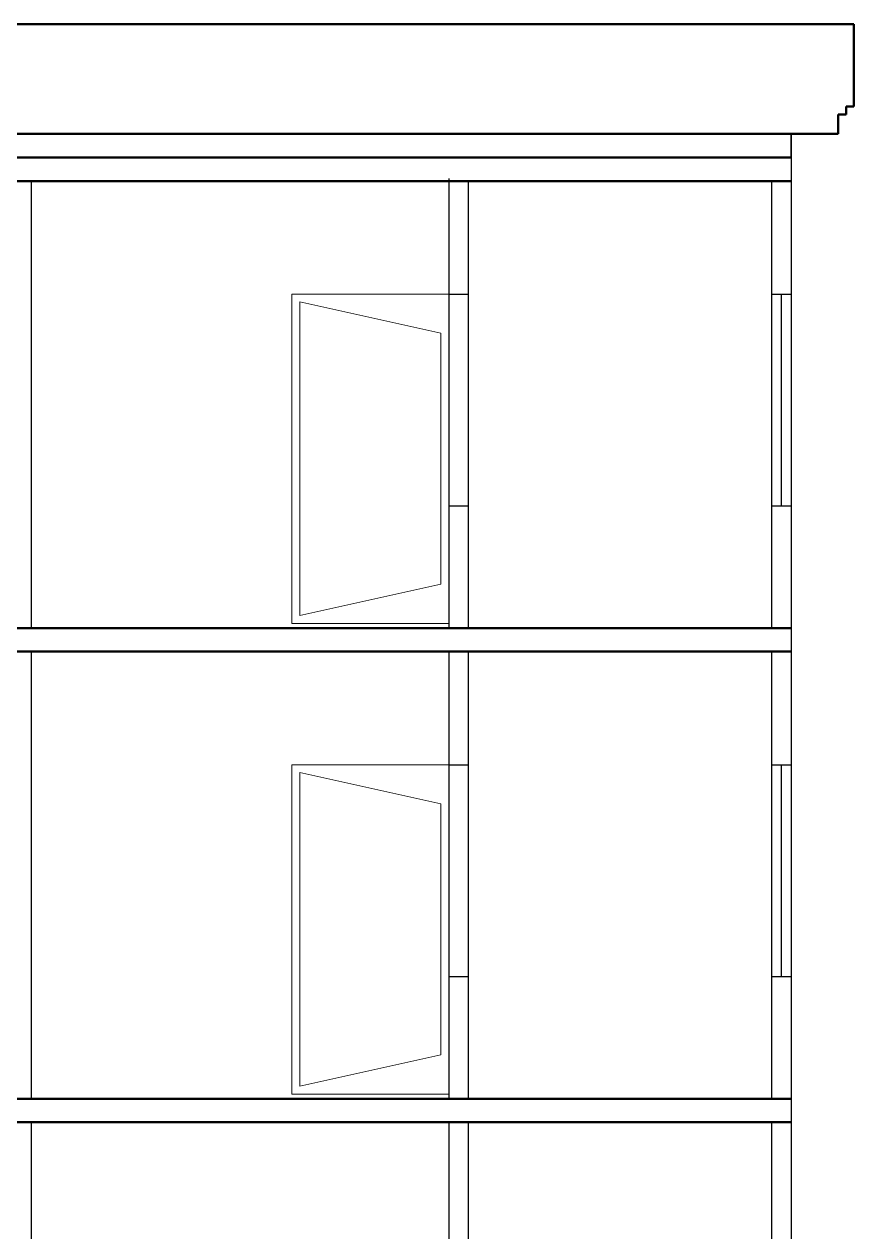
# Model space of a CAD drawing. Header units: inches. Extents: x -100787 to 3653, y -96809 to -8632.
# Drawn here: x -73628.3 to -73416.6, y -93848.1 to -93540.1 of the extents above; entities that cross this region are included whole.
import ezdxf

# ---------------------------------------------------------------- set-up
doc = ezdxf.new("R2010")
doc.units = ezdxf.units.IN
doc.header["$MEASUREMENT"] = 0
doc.layers.add('Column', color=2, linetype='Continuous', lineweight=50)
doc.layers.add('door', color=132, linetype='Continuous', lineweight=15)
doc.layers.add('dia', color=4, linetype='Continuous')
doc.layers.add('wall', color=3, linetype='Continuous')

msp = doc.modelspace()

# ---------------------------------------------------------------- linework, layer by layer
at = {"layer": 'Column'}
for p, q in [((-73631.46, -93540.15), (-73416.63, -93540.15)), ((-73416.63, -93558.15), (-73416.63, -93540.15)), ((-73416.63, -93561.15), (-73416.63, -93558.15)), ((-73418.63, -93563.15), (-73418.63, -93561.15)), ((-73418.63, -93561.15), (-73416.63, -93561.15)), ((-73420.63, -93568.15), (-73420.63, -93563.15)), ((-73420.63, -93563.15), (-73418.63, -93563.15)), ((-73631.46, -93568.15), (-73420.63, -93568.15)), ((-73631.46, -93574.15), (-73432.63, -93574.15)), ((-73631.46, -93574.15), (-73437.63, -93574.15)), ((-73631.46, -93580.15), (-73432.63, -93580.15)), ((-73606.84, -93694.15), (-73432.63, -93694.15)), ((-73606.84, -93694.15), (-73432.63, -93694.15)), ((-73602.8, -93700.15), (-73676.78, -93700.15)), ((-73602.8, -93700.15), (-73676.78, -93700.15)), ((-73602.8, -93700.15), (-73676.78, -93700.15)), ((-73606.84, -93700.15), (-73432.63, -93700.15)), ((-73606.84, -93700.15), (-73432.63, -93700.15)), ((-73606.84, -93700.15), (-73432.63, -93700.15)), ((-73606.84, -93814.15), (-73432.63, -93814.15)), ((-73616.84, -93820.15), (-73676.78, -93820.15)), ((-73606.84, -93820.15), (-73616.84, -93820.15)), ((-73616.84, -93820.15), (-73616.84, -93820.15)), ((-73606.84, -93820.15), (-73432.63, -93820.15))]:
    msp.add_line(p, q, dxfattribs=at)
for points in [[(-73606.84, -93694.15), (-73675.12, -93694.15), (-73675.12, -93688.15), (-73685.12, -93688.15), (-73685.12, -93682.15), (-73695.12, -93682.15), (-73695.12, -93676.15), (-73705.12, -93676.15), (-73705.12, -93670.15), (-73715.12, -93670.15), (-73715.12, -93664.15), (-73725.12, -93664.15), (-73725.12, -93658.15), (-73735.12, -93658.15), (-73735.12, -93652.15), (-73745.12, -93652.15), (-73745.12, -93646.15), (-73755.12, -93646.15), (-73755.12, -93640.15), (-73765.12, -93640.15), (-73765.12, -93634.15), (-73822.55, -93634.15)], [(-73606.84, -93814.15), (-73675.12, -93814.15), (-73675.12, -93808.15), (-73685.12, -93808.15), (-73685.12, -93802.15), (-73695.12, -93802.15), (-73695.12, -93796.15), (-73705.12, -93796.15), (-73705.12, -93790.15), (-73715.12, -93790.15), (-73715.12, -93784.15), (-73725.12, -93784.15), (-73725.12, -93778.15), (-73735.12, -93778.15), (-73735.12, -93772.15), (-73745.12, -93772.15), (-73745.12, -93766.15), (-73755.12, -93766.15), (-73755.12, -93760.15), (-73765.12, -93760.15), (-73765.12, -93754.15), (-73822.55, -93754.15)]]:
    msp.add_lwpolyline(points, dxfattribs=at)
at = {"layer": 'dia'}
for p, q in [((-73519.97, -93608.97), (-73514.97, -93608.97)), ((-73437.63, -93608.97), (-73432.63, -93608.97)), ((-73435.13, -93662.97), (-73435.13, -93608.97)), ((-73519.97, -93662.97), (-73514.97, -93662.97)), ((-73437.63, -93662.97), (-73432.63, -93662.97)), ((-73519.97, -93728.97), (-73514.97, -93728.97)), ((-73437.63, -93728.97), (-73432.63, -93728.97)), ((-73435.13, -93782.97), (-73435.13, -93728.97)), ((-73519.97, -93782.97), (-73514.97, -93782.97)), ((-73437.63, -93782.97), (-73432.63, -93782.97))]:
    msp.add_line(p, q, dxfattribs=at)
at = {"layer": 'door'}
for points in [[(-73519.97, -93692.97), (-73559.97, -93692.97), (-73559.97, -93608.97), (-73519.97, -93608.97)], [(-73521.97, -93682.97), (-73557.97, -93690.97), (-73557.97, -93610.97), (-73521.97, -93618.97)], [(-73519.97, -93812.97), (-73559.97, -93812.97), (-73559.97, -93728.97), (-73519.97, -93728.97)], [(-73521.97, -93802.97), (-73557.97, -93810.97), (-73557.97, -93730.97), (-73521.97, -93738.97)]]:
    msp.add_lwpolyline(points, close=True, dxfattribs=at)
at = {"layer": 'wall'}
for p, q in [((-73432.63, -93568.15), (-73432.63, -93700.15)), ((-73432.63, -93574.15), (-73432.63, -93568.15)), ((-73519.97, -93579.53), (-73519.97, -93694.15)), ((-73626.46, -93580.15), (-73626.46, -93694.15)), ((-73626.46, -93580.15), (-73626.46, -93694.15)), ((-73514.97, -93580.15), (-73514.97, -93694.15)), ((-73437.63, -93580.15), (-73437.63, -93694.15)), ((-73432.63, -93694.15), (-73432.63, -93700.15)), ((-73626.46, -93700.15), (-73626.46, -93814.15)), ((-73626.46, -93700.15), (-73626.46, -93814.15)), ((-73519.97, -93700.15), (-73519.97, -93814.15)), ((-73514.97, -93700.15), (-73514.97, -93814.15)), ((-73437.63, -93700.15), (-73437.63, -93814.15)), ((-73432.63, -93700.15), (-73432.63, -94066.15)), ((-73626.46, -93820.15), (-73626.46, -93934.15)), ((-73626.46, -93820.15), (-73626.46, -93934.15)), ((-73519.97, -93820.15), (-73519.97, -93934.15)), ((-73514.97, -93820.15), (-73514.97, -93934.15)), ((-73437.63, -93820.15), (-73437.63, -93934.15))]:
    msp.add_line(p, q, dxfattribs=at)

doc.saveas('drawing.dxf')
